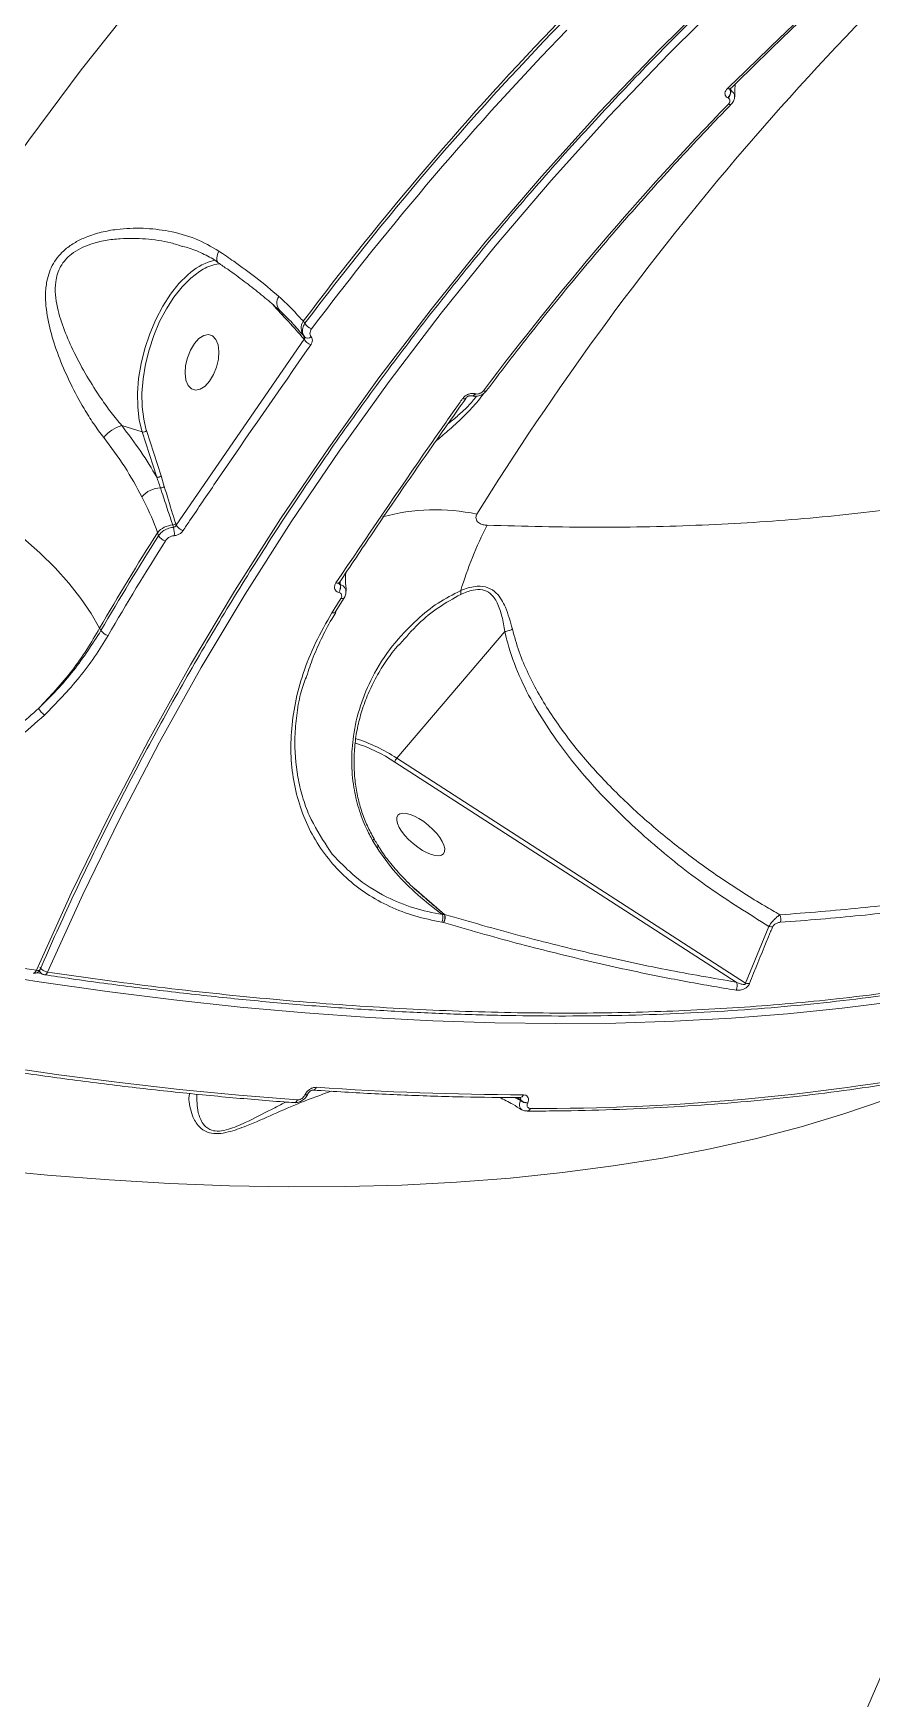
# Model space of a CAD drawing. Header units: millimetres. Extents: x -5550 to 7488, y -4093 to 4627.
# Drawn here: x -2516.3 to -2385.1, y 1246.2 to 1506.7 of the extents above; entities that cross this region are included whole.
import ezdxf

# ---------------------------------------------------------------- set-up
doc = ezdxf.new("R2010")
doc.units = ezdxf.units.MM
doc.layers.add('DIKOM_ОБЪЕКТ', color=7, linetype='Continuous')

msp = doc.modelspace()

# ---------------------------------------------------------------- linework, layer by layer
at = {"layer": 'DIKOM_ОБЪЕКТ', "color": 7, "linetype": 'Continuous', "lineweight": 15}
for p, q in [((-2407.624, 1496.613), (-2407.605, 1496.604)), ((-2407.26, 1498.063), (-2407.252, 1498.07)), ((-2407.204, 1497.809), (-2407.24, 1498.042)), ((-2407.185, 1497.8), (-2407.204, 1497.809)), ((-2407.169, 1498.049), (-2407.185, 1497.8)), ((-2407.096, 1495.641), (-2407.088, 1495.649)), ((-2478.829, 1464.308), (-2478.227, 1463.612)), ((-2478.227, 1463.612), (-2477.319, 1462.621)), ((-2473.788, 1461.367), (-2474.055, 1461.674)), ((-2473.918, 1458.871), (-2493.931, 1429.77)), ((-2473.968, 1458.928), (-2473.918, 1458.871)), ((-2448.639, 1449.617), (-2448.628, 1449.632)), ((-2447.133, 1450.328), (-2447.155, 1450.335)), ((-2502.457, 1445.352), (-2499.255, 1444.359)), ((-2499.255, 1444.359), (-2496.97, 1437.279)), ((-2498.579, 1444.567), (-2498.661, 1444.832)), ((-2496.294, 1437.487), (-2498.579, 1444.567)), ((-2495.794, 1435.836), (-2496.294, 1437.487)), ((-2496.866, 1428.595), (-2496.713, 1428.128)), ((-2494.483, 1429.798), (-2494.366, 1429.436)), ((-2493.931, 1429.77), (-2494.014, 1430.027)), ((-2468.444, 1420.786), (-2468.432, 1420.802)), ((-2468.283, 1420.5), (-2468.376, 1420.839)), ((-2468.262, 1420.494), (-2468.283, 1420.5)), ((-2468.271, 1420.995), (-2468.262, 1420.494)), ((-2469.042, 1416.161), (-2467.655, 1418.389)), ((-2468.506, 1419.253), (-2468.484, 1419.247)), ((-2469.036, 1416.171), (-2469.042, 1416.161)), ((-2505.701, 1413.291), (-2505.918, 1413.656)), ((-2459.431, 1393.313), (-2442.514, 1413.118)), ((-2459.097, 1410.996), (-2458.946, 1411.159)), ((-2459.738, 1392.717), (-2406.324, 1358.28)), ((-2404.847, 1358.122), (-2459.431, 1393.313)), ((-2463.199, 1380.439), (-2462.514, 1379.299)), ((-2451.955, 1368.865), (-2456.729, 1372.995)), ((-2451.983, 1368.883), (-2452.892, 1369.65)), ((-2451.983, 1368.883), (-2452.282, 1368.84)), ((-2451.955, 1368.865), (-2451.983, 1368.883)), ((-2452.391, 1367.668), (-2452.126, 1367.604)), ((-2452.126, 1367.604), (-2452.091, 1367.594)), ((-2401.214, 1367.004), (-2404.847, 1358.122)), ((-2515.344, 1360.075), (-2515.241, 1359.903)), ((-2514.53, 1359.426), (-2514.543, 1359.428)), ((-2455.152, 1084.701), (-2338.701, 1353.593)), ((-2473.772, 1340.679), (-2473.792, 1340.634)), ((-2473.314, 1340.798), (-2473.294, 1340.843)), ((-2440.062, 1339.74), (-2440.997, 1340.225)), ((-2440.595, 1340.22), (-2440.033, 1339.806)), ((-2440.033, 1339.806), (-2440.062, 1339.74)), ((-2438.957, 1339.345), (-2438.929, 1339.411))]:
    msp.add_line(p, q, dxfattribs=at)
at = {"layer": 'DIKOM_ОБЪЕКТ', "color": 7, "linetype": 'Continuous', "lineweight": 15, "flags": 128}
for points in [[(-2422.239, 1590.167), (-2432.901, 1581.184), (-2443.315, 1571.958), (-2453.473, 1562.492), (-2463.372, 1552.794), (-2473.004, 1542.868), (-2482.366, 1532.719), (-2491.451, 1522.353), (-2500.255, 1511.775), (-2508.773, 1500.993), (-2517, 1490.011), (-2524.933, 1478.835), (-2532.565, 1467.472), (-2539.894, 1455.928), (-2546.915, 1444.209)], [(-2333.59, 1573.452), (-2345.068, 1565.747), (-2356.309, 1557.758), (-2367.303, 1549.491), (-2378.044, 1540.952), (-2388.525, 1532.146), (-2398.739, 1523.079), (-2408.679, 1513.756), (-2418.339, 1504.184), (-2427.713, 1494.369), (-2436.793, 1484.317), (-2445.576, 1474.036), (-2454.053, 1463.532), (-2462.221, 1452.811), (-2470.074, 1441.881), (-2477.606, 1430.749), (-2484.812, 1419.422), (-2491.689, 1407.907), (-2498.231, 1396.213), (-2504.434, 1384.347), (-2510.294, 1372.316), (-2515.807, 1360.129)], [(-2514.054, 1359.865), (-2508.557, 1372.015), (-2502.714, 1384.01), (-2496.53, 1395.84), (-2490.008, 1407.499), (-2483.152, 1418.979), (-2475.967, 1430.272), (-2468.457, 1441.37), (-2460.628, 1452.268), (-2452.485, 1462.956), (-2444.033, 1473.429), (-2435.277, 1483.679), (-2426.224, 1493.7), (-2416.878, 1503.486), (-2407.247, 1513.029), (-2397.337, 1522.324), (-2387.154, 1531.364), (-2376.704, 1540.144), (-2365.995, 1548.657), (-2355.034, 1556.899), (-2343.828, 1564.864), (-2332.384, 1572.546)], [(-2407.681, 1498.101), (-2407.552, 1498.048), (-2407.438, 1498.023), (-2407.342, 1498.025), (-2407.269, 1498.056), (-2407.26, 1498.063)], [(-2487.253, 1472.647), (-2487.41, 1472.26), (-2487.517, 1471.895), (-2487.57, 1471.563), (-2487.566, 1471.276), (-2487.507, 1471.044), (-2487.393, 1470.874), (-2487.353, 1470.839)], [(-2498.661, 1444.832), (-2499.019, 1446.341), (-2499.259, 1448.309), (-2499.294, 1450.429), (-2499.123, 1452.655), (-2498.751, 1454.937), (-2498.184, 1457.225), (-2497.436, 1459.47), (-2496.523, 1461.623), (-2495.465, 1463.635), (-2494.285, 1465.464), (-2493.009, 1467.068), (-2491.664, 1468.414), (-2490.281, 1469.471), (-2489.709, 1469.816)], [(-2491.658, 1469.344), (-2492.124, 1468.951), (-2493.51, 1467.563), (-2494.826, 1465.909), (-2496.043, 1464.023), (-2497.134, 1461.948), (-2498.076, 1459.728), (-2498.847, 1457.413), (-2499.432, 1455.053), (-2499.816, 1452.699), (-2499.992, 1450.405), (-2499.956, 1448.218), (-2499.708, 1446.188), (-2499.255, 1444.359)], [(-2488.709, 1452.299), (-2489.423, 1451.512), (-2490.176, 1451.027), (-2490.906, 1450.883), (-2491.554, 1451.091), (-2492.068, 1451.636), (-2492.407, 1452.472), (-2492.542, 1453.533), (-2492.463, 1454.731), (-2492.176, 1455.97), (-2491.705, 1457.15), (-2491.087, 1458.175), (-2490.373, 1458.963), (-2489.62, 1459.448), (-2488.89, 1459.592), (-2488.242, 1459.383), (-2487.728, 1458.839), (-2487.389, 1458.003), (-2487.254, 1456.943), (-2487.333, 1455.744), (-2487.62, 1454.505), (-2488.092, 1453.325), (-2488.709, 1452.299)], [(-2449.139, 1449.567), (-2448.992, 1449.535), (-2448.862, 1449.527), (-2448.753, 1449.545), (-2448.67, 1449.587), (-2448.639, 1449.617)], [(-2445.854, 1450.795), (-2445.728, 1450.762), (-2445.613, 1450.749), (-2445.515, 1450.755), (-2445.435, 1450.78), (-2445.376, 1450.825), (-2445.368, 1450.835)], [(-2546.915, 1444.209), (-2543.556, 1443.019), (-2540.159, 1441.636), (-2536.756, 1440.073), (-2533.377, 1438.344), (-2530.052, 1436.465), (-2526.814, 1434.454), (-2523.69, 1432.328), (-2520.709, 1430.106), (-2517.899, 1427.81), (-2515.285, 1425.46), (-2512.891, 1423.077), (-2510.739, 1420.684), (-2508.848, 1418.302), (-2507.236, 1415.952), (-2505.918, 1413.656)], [(-2468.939, 1420.743), (-2468.792, 1420.71), (-2468.664, 1420.702), (-2468.557, 1420.717), (-2468.476, 1420.755), (-2468.444, 1420.786)], [(-2468.171, 1418.308), (-2468.039, 1418.283), (-2467.92, 1418.276), (-2467.818, 1418.287), (-2467.736, 1418.317), (-2467.675, 1418.363), (-2467.656, 1418.388)], [(-2469.042, 1416.161), (-2469.062, 1416.134), (-2469.123, 1416.087), (-2469.206, 1416.057), (-2469.308, 1416.046), (-2469.427, 1416.052), (-2469.559, 1416.077)], [(-2462.514, 1379.299), (-2462.376, 1379.44), (-2462.315, 1379.539), (-2462.318, 1379.578)], [(-2516.29, 1359.691), (-2516.249, 1359.688), (-2516.155, 1359.707), (-2516.061, 1359.764), (-2515.969, 1359.855), (-2515.883, 1359.979), (-2515.807, 1360.129)], [(-2515.807, 1360.129), (-2515.643, 1360.113), (-2515.497, 1360.12), (-2515.375, 1360.147), (-2515.283, 1360.195), (-2515.224, 1360.262), (-2515.217, 1360.275)], [(-2526.069, 1360.002), (-2515.353, 1358.303), (-2504.753, 1356.798), (-2494.278, 1355.489), (-2483.936, 1354.377), (-2473.737, 1353.462), (-2463.689, 1352.745), (-2453.8, 1352.228), (-2444.079, 1351.91), (-2434.534, 1351.791), (-2425.174, 1351.872), (-2416.005, 1352.153), (-2407.036, 1352.634), (-2398.274, 1353.313), (-2389.726, 1354.191), (-2381.401, 1355.267)], [(-2515.001, 1359.629), (-2515.324, 1359.677), (-2515.774, 1359.745)], [(-2514.054, 1359.865), (-2514.13, 1359.715), (-2514.215, 1359.591), (-2514.308, 1359.499), (-2514.403, 1359.443), (-2514.497, 1359.423), (-2514.53, 1359.426)], [(-2474.98, 1339.864), (-2484.134, 1340.602), (-2493.407, 1341.503), (-2502.795, 1342.564), (-2512.29, 1343.786), (-2521.885, 1345.168), (-2531.575, 1346.708), (-2541.353, 1348.406), (-2551.211, 1350.261)], [(-2523.894, 1329.042), (-2514.085, 1328.085), (-2504.423, 1327.328), (-2494.919, 1326.77), (-2485.581, 1326.412), (-2476.418, 1326.255), (-2467.438, 1326.299), (-2458.65, 1326.543), (-2450.061, 1326.988), (-2441.68, 1327.632), (-2433.515, 1328.476), (-2425.573, 1329.519), (-2417.862, 1330.759), (-2410.388, 1332.196), (-2403.159, 1333.828), (-2396.182, 1335.653), (-2389.462, 1337.671), (-2383.006, 1339.878), (-2376.821, 1342.274), (-2370.912, 1344.855), (-2365.477, 1347.519)]]:
    msp.add_lwpolyline(points, dxfattribs=at)
at = {"layer": 'DIKOM_ОБЪЕКТ', "color": 7, "linetype": 'Continuous', "lineweight": 15}
for centre, radius, start, end in [((-2055.975, 1189.043), 459.994, 131.0632, 148.19152), ((-2075.307, 1161.784), 498.933, 135.93916, 143.05393), ((-2075.348, 1161.534), 498.653, 135.95489, 143.03796), ((-2075.187, 1161.297), 497.556, 135.95506, 143.03791), ((-2067.907, 1166.757), 472.781, 135.91884, 143.07412), ((-2408.629, 1497.638), 1.435, 314.42569, 6.83653), ((-2408.61, 1497.629), 1.436, 314.44527, 6.83069), ((-2407.299, 1496.001), 0.413, 235.68235, 299.35763), ((-2485.872, 1462.512), 8.953, 103.20546, 130.25868), ((-2486.233, 1463.832), 6.92, 98.42492, 120.15394), ((-2476.378, 1464.535), 1.802, 145.31054, 221.21426), ((-2477.743, 1462.839), 0.477, 332.80493, 6.30082), ((-2472.338, 1460.572), 2.04, 147.31529, 215.93445), ((-2474.318, 1459.135), 0.406, 329.36693, 36.2467), ((-2473.34, 1459.833), 0.807, 232.32916, 310.26985), ((-2472.051, 1462.329), 1.986, 208.98734, 249.36912), ((-2472.257, 1459.812), 1.909, 209.53044, 251.6413), ((-2447.679, 1450.603), 0.589, 263.04825, 332.9336), ((-2447.661, 1450.6), 0.594, 264.12167, 332.76867), ((-2500.722, 1439.751), 5.864, 107.20239, 140.71122), ((-2499.085, 1445.01), 0.672, 255.37906, 318.82639), ((-2496.214, 1431.58), 4.048, 92.65751, 139.60678), ((-2496.8, 1437.929), 0.672, 255.36772, 318.85052), ((-2496.302, 1436.312), 0.697, 261.71993, 316.7931), ((-2453.389, 1400.668), 31.508, 78.08746, 105.16752), ((-2084.999, 1168.832), 486.941, 147.76049, 149.81587), ((-2084.887, 1168.485), 486.842, 147.76998, 149.81158), ((-2494.27, 1426.414), 3.391, 93.59418, 139.96153), ((-2495.084, 1429.153), 1.925, 212.18461, 253.69908), ((-2494.524, 1430.478), 0.682, 273.49842, 318.51975), ((-2497.44, 1428.453), 3.227, 354.27294, 17.72436), ((-2492.233, 1430.818), 1.996, 211.67817, 251.82142), ((-2387.301, 1400.447), 64.992, 153.1901, 162.92274), ((-2084.914, 1168.362), 485.525, 147.76955, 149.81213), ((-2469.824, 1420.132), 1.584, 326.32446, 13.42392), ((-2469.802, 1420.126), 1.584, 326.32692, 13.43398), ((-2075.312, 1172.318), 463.518, 147.94708, 148.27192), ((-2451.379, 1419.213), 1.977, 352.05423, 9.32605), ((-2504.118, 1414.342), 1.9, 213.57432, 255.54521), ((-2512.544, 1402.769), 3.357, 209.8403, 233.58282), ((-2473.206, 1372.556), 24.246, 56.25477, 72.64375), ((-2473.406, 1372.348), 25.196, 56.31398, 72.62956), ((-2458.499, 1392.458), 1.265, 137.44395, 168.17766), ((-2453.686, 1368.38), 1.478, 331.18347, 18.1103), ((-2453.164, 1368.368), 1.289, 323.67332, 23.57244), ((-2453.161, 1368.352), 1.311, 324.6905, 23.06674), ((-2400.694, 1368.183), 1.371, 336.78411, 27.43265), ((-2400.717, 1368.404), 1.486, 250.43896, 273.883), ((-2516.132, 1360.679), 1, 261.35162, 336.47401), ((-2514.718, 1360.213), 0.608, 190.6382, 210.64789), ((-2513.814, 1361.688), 1.839, 218.30976, 262.51275), ((-2514.383, 1360.415), 1, 210.78835, 233.08161), ((-2514.383, 1360.415), 1, 233.08161, 261.5044), ((-2407.381, 1357.659), 1.226, 328.60763, 30.44912), ((-2404.38, 1359.544), 1.497, 251.81901, 275.31754), ((-2436.556, 1685.886), 347.355, 269.67725, 280.60468), ((-2472.558, 1341.97), 0.577, 274.84468, 346.05565), ((-2437.857, 1833.5), 492.853, 266.02787, 269.79569), ((-2475.545, 1340.008), 0.583, 275.37076, 345.65074), ((-2473.677, 1341.08), 0.461, 255.60351, 321.80711), ((-2473.657, 1341.12), 0.455, 255.34182, 322.98522), ((-2440.216, 1340.84), 0.631, 277.19447, 342.43468), ((-2438.857, 1341.367), 2.024, 233.46388, 267.14699), ((-2438.829, 1341.43), 2.022, 233.447, 267.16388), ((-2439.1, 1338.71), 0.612, 276.36629, 343.55716)]:
    msp.add_arc(centre, radius, start, end, dxfattribs=at)
msp.add_ellipse((-2455.675, 1381.381), major_axis=(3.564, -3.012), ratio=0.4016192, dxfattribs=at)
for points, knots in [([(-2515.807, 1360.129), (-2519.831, 1360.764), (-2530.669, 1362.472), (-2548.653, 1365.839), (-2569.775, 1370.388), (-2591.363, 1375.673), (-2613.352, 1381.692), (-2635.676, 1388.446), (-2657.844, 1395.787), (-2679.783, 1403.673), (-2701.428, 1412.056), (-2723.13, 1421.073), (-2744.815, 1430.718), (-2766.407, 1440.972), (-2787.429, 1451.611), (-2807.823, 1462.589), (-2827.545, 1473.853), (-2846.916, 1485.587), (-2865.853, 1497.769), (-2884.277, 1510.369), (-2901.783, 1523.107), (-2918.333, 1535.938), (-2933.909, 1548.813), (-2948.765, 1561.941), (-2962.818, 1575.288), (-2975.998, 1588.811), (-2988.014, 1602.213), (-2998.853, 1615.45), (-3008.528, 1628.485), (-3017.195, 1641.528), (-3024.779, 1654.534), (-3031.229, 1667.457), (-3036.181, 1679.479), (-3039.825, 1690.607), (-3042.373, 1700.874), (-3043.965, 1710.902), (-3044.676, 1718.883), (-3044.516, 1723.409), (-3044.467, 1724.778)], [0, 0, 0, 0, 0.0169097, 0.0455561, 0.0742245, 0.1028708, 0.1323494, 0.1618517, 0.1913302, 0.2199766, 0.248645, 0.2772913, 0.3067697, 0.3362723, 0.3657507, 0.394397, 0.4230654, 0.4517117, 0.48119, 0.5106926, 0.540171, 0.5688174, 0.5974857, 0.6261321, 0.6556106, 0.6851129, 0.7145914, 0.7432377, 0.771906, 0.8005525, 0.8300308, 0.8595332, 0.8890116, 0.913944, 0.9389054, 0.963867, 0.9890651, 1, 1, 1, 1]), ([(-2515.215, 1360.28), (-2514.355, 1362.232), (-2511.86, 1367.899), (-2507.509, 1377.185), (-2502.068, 1388.089), (-2496.34, 1398.852), (-2490.332, 1409.471), (-2484.047, 1419.941), (-2477.488, 1430.254), (-2470.659, 1440.407), (-2463.564, 1450.392), (-2456.205, 1460.206), (-2448.588, 1469.841), (-2440.717, 1479.294), (-2432.595, 1488.559), (-2424.228, 1497.63), (-2415.619, 1506.504), (-2406.774, 1515.175), (-2397.697, 1523.638), (-2388.393, 1531.889), (-2378.868, 1539.924), (-2369.126, 1547.737), (-2359.173, 1555.326), (-2349.012, 1562.682), (-2340.334, 1568.663), (-2335.019, 1572.159), (-2333.212, 1573.347)], [0, 0, 0, 0, 0.0228178, 0.0662208, 0.109624, 0.1530275, 0.1964308, 0.239834, 0.2832371, 0.3266402, 0.370043, 0.4134451, 0.4568475, 0.5002496, 0.5436516, 0.5870528, 0.630454, 0.6738552, 0.7172558, 0.7606562, 0.8040562, 0.8474559, 0.8908553, 0.9342544, 0.9776533, 1, 1, 1, 1]), ([(-2382.009, 1522.512), (-2382.454, 1522.099), (-2384.679, 1520.035), (-2393.275, 1512.013), (-2401.36, 1504.206), (-2407.681, 1498.101)], [0, 0, 0, 0, 0.051712, 0.2585533, 1, 1, 1, 1]), ([(-2407.241, 1498.04), (-2404.968, 1500.264), (-2398.681, 1506.413), (-2390.12, 1514.552), (-2383.807, 1520.385), (-2381.565, 1522.457)], [0, 0, 0, 0, 0.2674866, 0.7397728, 1, 1, 1, 1]), ([(-2406.52, 1496.797), (-2406.528, 1497.374), (-2406.538, 1498.07), (-2406.468, 1498.699), (-2406.456, 1498.806)], [0, 0, 0, 0, 0.8293825, 1, 1, 1, 1]), ([(-2445.366, 1450.837), (-2444.085, 1452.528), (-2440.368, 1457.434), (-2434.018, 1465.42), (-2426.234, 1474.731), (-2418.195, 1483.85), (-2411.768, 1490.789), (-2408.018, 1494.683), (-2407.087, 1495.65)], [0, 0, 0, 0, 0.1082659, 0.3142012, 0.5201385, 0.7260746, 0.9320092, 1, 1, 1, 1]), ([(-2407.681, 1498.101), (-2407.783, 1497.984), (-2407.988, 1497.75), (-2408.105, 1497.364), (-2408.057, 1497.012), (-2407.876, 1496.756), (-2407.694, 1496.653), (-2407.624, 1496.613)], [0, 0, 0, 0, 0.2182702, 0.436761, 0.6530153, 0.865753, 1, 1, 1, 1]), ([(-2407.605, 1496.604), (-2407.593, 1496.598), (-2407.505, 1496.554), (-2407.372, 1496.442), (-2407.295, 1496.262), (-2407.294, 1496.061), (-2407.361, 1495.86), (-2407.478, 1495.722), (-2407.531, 1495.66)], [0, 0, 0, 0, 0.0339724, 0.2522668, 0.4705405, 0.5979237, 0.8193269, 1, 1, 1, 1]), ([(-2407.354, 1497.944), (-2407.355, 1497.94), (-2407.356, 1497.923), (-2407.342, 1497.973), (-2407.282, 1498.038), (-2407.252, 1498.07)], [0, 0, 0, 0, 0.1434311, 0.573297, 1, 1, 1, 1]), ([(-2407.204, 1497.809), (-2407.226, 1497.821), (-2407.285, 1497.852), (-2407.334, 1497.908), (-2407.34, 1497.956), (-2407.341, 1497.959)], [0, 0, 0, 0, 0.3702942, 0.9588099, 1, 1, 1, 1]), ([(-2406.579, 1496.798), (-2406.577, 1496.859), (-2406.569, 1497.077), (-2406.722, 1497.425), (-2406.984, 1497.679), (-2407.161, 1497.786), (-2407.185, 1497.8)], [0, 0, 0, 0, 0.1562124, 0.5495572, 0.9395203, 1, 1, 1, 1]), ([(-2407.091, 1495.652), (-2407.08, 1495.662), (-2406.893, 1495.821), (-2406.691, 1496.21), (-2406.537, 1496.632), (-2406.573, 1496.832), (-2406.575, 1496.84)], [0, 0, 0, 0, 0.0341541, 0.5376729, 0.9807821, 1, 1, 1, 1]), ([(-2275.977, 1482.916), (-2277.838, 1480.402), (-2281.708, 1475.173), (-2288.936, 1468.075), (-2297.194, 1461.455), (-2306.307, 1455.532), (-2316.48, 1450.118), (-2327.727, 1445.259), (-2340.027, 1440.987), (-2353.027, 1437.418), (-2366.643, 1434.534), (-2380.782, 1432.305), (-2395.746, 1430.675), (-2411.531, 1429.689), (-2428.054, 1429.306), (-2439.557, 1429.609), (-2445.307, 1429.761)], [0, 0, 0, 0, 0.0698442, 0.1452926, 0.2161547, 0.2870724, 0.3579358, 0.4308634, 0.5038508, 0.5767797, 0.6463603, 0.7159913, 0.7855727, 0.8570304, 0.928542, 1, 1, 1, 1]), ([(-2487.253, 1472.647), (-2488.448, 1473.334), (-2490.884, 1474.733), (-2494.959, 1475.834), (-2499.117, 1476.317), (-2502.681, 1476.177), (-2505.678, 1475.638), (-2507.864, 1474.952), (-2509.747, 1474.048), (-2511.602, 1472.772), (-2513.308, 1470.778), (-2514.207, 1468.234), (-2514.43, 1465.78), (-2514.251, 1463.008), (-2513.529, 1459.658), (-2512.204, 1455.763), (-2510.471, 1451.829), (-2508.643, 1448.441), (-2506.88, 1445.627), (-2505.803, 1444.189), (-2505.261, 1443.464)], [0, 0, 0, 0, 0.0741124, 0.1510358, 0.2206, 0.2917254, 0.3343336, 0.377546, 0.4100572, 0.4432599, 0.496252, 0.5490832, 0.5885346, 0.6289781, 0.6961137, 0.7650057, 0.8354342, 0.9076277, 0.9534374, 1, 1, 1, 1]), ([(-2502.457, 1445.352), (-2503.008, 1446.021), (-2504.118, 1447.371), (-2505.961, 1449.956), (-2507.952, 1453.095), (-2509.891, 1456.674), (-2511.488, 1460.262), (-2512.461, 1463.29), (-2512.872, 1465.84), (-2512.866, 1468.033), (-2512.186, 1470.329), (-2510.643, 1472.061), (-2508.921, 1473.117), (-2507.14, 1473.84), (-2505.036, 1474.35), (-2502.157, 1474.69), (-2498.698, 1474.618), (-2495.39, 1474.191), (-2493.519, 1473.564), (-2492.9, 1473.356)], [0, 0, 0, 0, 0.0532195, 0.1072668, 0.1893437, 0.2733292, 0.350427, 0.4291426, 0.4726442, 0.5171507, 0.5731953, 0.6289546, 0.6640057, 0.7001392, 0.7480138, 0.7967042, 0.877204, 0.9593526, 1, 1, 1, 1]), ([(-2492.88, 1473.407), (-2492.557, 1473.32), (-2491.388, 1473.006), (-2489.568, 1472.167), (-2488.037, 1471.384), (-2487.379, 1470.863), (-2487.344, 1470.836)], [0, 0, 0, 0, 0.1602128, 0.5793733, 0.9778715, 1, 1, 1, 1]), ([(-2477.86, 1465.56), (-2479.03, 1466.543), (-2481.173, 1468.34), (-2484.436, 1470.735), (-2486.468, 1472.115), (-2487.253, 1472.647)], [0, 0, 0, 0, 0.4251191, 0.778086, 1, 1, 1, 1]), ([(-2487.364, 1470.826), (-2486.864, 1470.484), (-2485.444, 1469.513), (-2483.276, 1467.913), (-2480.887, 1466.049), (-2479.042, 1464.521), (-2478.083, 1463.643), (-2477.769, 1463.356)], [0, 0, 0, 0, 0.1345129, 0.3822749, 0.6307125, 0.8788683, 1, 1, 1, 1]), ([(-2474.055, 1461.674), (-2474.175, 1461.805), (-2474.782, 1462.473), (-2475.962, 1463.783), (-2477.225, 1464.966), (-2477.86, 1465.56)], [0, 0, 0, 0, 0.1088786, 0.5528056, 1, 1, 1, 1]), ([(-2477.744, 1463.34), (-2477.304, 1462.936), (-2476.231, 1461.949), (-2475.335, 1460.918), (-2474.807, 1460.31)], [0, 0, 0, 0, 0.410041, 1, 1, 1, 1]), ([(-2477.319, 1462.621), (-2476.989, 1462.273), (-2475.854, 1461.076), (-2474.75, 1459.819), (-2473.968, 1458.928)], [0, 0, 0, 0, 0.2911839, 1, 1, 1, 1]), ([(-2473.99, 1459.375), (-2474.12, 1459.525), (-2474.559, 1460.031), (-2475.014, 1460.535), (-2475.334, 1460.89)], [0, 0, 0, 0, 0.2964395, 1, 1, 1, 1]), ([(-2473.788, 1461.367), (-2473.838, 1461.286), (-2474.025, 1460.985), (-2474.199, 1460.43), (-2474.179, 1459.742), (-2473.948, 1459.377), (-2473.833, 1459.194)], [0, 0, 0, 0, 0.1092355, 0.4079353, 0.7031004, 1, 1, 1, 1]), ([(-2473.833, 1459.194), (-2473.859, 1459.224), (-2473.911, 1459.284), (-2473.963, 1459.344), (-2473.99, 1459.375)], [0, 0, 0, 0, 0.4877565, 1, 1, 1, 1]), ([(-2473.833, 1459.194), (-2473.815, 1459.163), (-2473.777, 1459.098), (-2473.804, 1458.992), (-2473.861, 1458.917), (-2473.909, 1458.879), (-2473.918, 1458.871)], [0, 0, 0, 0, 0.2865281, 0.5897136, 0.913658, 1, 1, 1, 1]), ([(-2472.819, 1459.217), (-2472.886, 1459.325), (-2473.021, 1459.539), (-2473.019, 1459.937), (-2472.903, 1460.254), (-2472.783, 1460.425), (-2472.751, 1460.471)], [0, 0, 0, 0, 0.2954393, 0.5903734, 0.8901247, 1, 1, 1, 1]), ([(-2472.859, 1458), (-2472.837, 1458.033), (-2472.73, 1458.192), (-2472.618, 1458.496), (-2472.617, 1458.895), (-2472.751, 1459.11), (-2472.819, 1459.217)], [0, 0, 0, 0, 0.0810596, 0.3908416, 0.6951201, 1, 1, 1, 1]), ([(-2492.855, 1428.922), (-2492.517, 1429.424), (-2490.824, 1431.937), (-2484.2, 1441.719), (-2477.843, 1450.845), (-2472.859, 1458)], [0, 0, 0, 0, 0.0512243, 0.2561276, 1, 1, 1, 1]), ([(-2449.139, 1449.567), (-2449.483, 1449.077), (-2451.206, 1446.629), (-2457.854, 1437.125), (-2464.075, 1427.931), (-2468.939, 1420.743)], [0, 0, 0, 0, 0.051712, 0.2585539, 1, 1, 1, 1]), ([(-2468.421, 1420.772), (-2466.676, 1423.383), (-2461.849, 1430.607), (-2455.245, 1440.218), (-2450.355, 1447.142), (-2448.617, 1449.603)], [0, 0, 0, 0, 0.2673505, 0.7396112, 1, 1, 1, 1]), ([(-2453.378, 1442.84), (-2453.129, 1443.05), (-2452.243, 1443.799), (-2450.823, 1445.035), (-2449.156, 1446.568), (-2447.506, 1448.27), (-2446.287, 1449.626), (-2445.853, 1450.387), (-2445.84, 1450.41)], [0, 0, 0, 0, 0.0945294, 0.3366136, 0.522811, 0.7130059, 0.9912816, 1, 1, 1, 1]), ([(-2446.968, 1449.945), (-2447.378, 1449.425), (-2448.161, 1448.435), (-2449.63, 1447.096), (-2450.707, 1446.172), (-2451.312, 1445.703), (-2451.425, 1445.615)], [0, 0, 0, 0, 0.327523, 0.6242599, 0.9296621, 1, 1, 1, 1]), ([(-2447.155, 1450.335), (-2447.242, 1450.354), (-2447.469, 1450.405), (-2447.895, 1450.374), (-2448.381, 1450.212), (-2448.83, 1449.935), (-2449.036, 1449.69), (-2449.139, 1449.567)], [0, 0, 0, 0, 0.1342486, 0.3469908, 0.5632453, 0.7817599, 1, 1, 1, 1]), ([(-2448.625, 1449.632), (-2448.62, 1449.641), (-2448.596, 1449.679), (-2448.5, 1449.777), (-2448.343, 1449.89), (-2448.162, 1449.974), (-2447.988, 1450.021), (-2447.843, 1450.034), (-2447.761, 1450.021), (-2447.753, 1450.018), (-2447.751, 1450.017)], [0, 0, 0, 0, 0.0442767, 0.2035522, 0.3644221, 0.5199604, 0.6585585, 0.8032516, 0.9544979, 1, 1, 1, 1]), ([(-2447.745, 1450.016), (-2447.74, 1450.015), (-2447.733, 1450.013), (-2447.725, 1450.01), (-2447.723, 1450.01)], [0, 0, 0, 0, 0.7008873, 1, 1, 1, 1]), ([(-2447.719, 1450.023), (-2447.685, 1450.008), (-2447.453, 1449.911), (-2446.936, 1449.919), (-2446.24, 1450.102), (-2445.675, 1450.442), (-2445.464, 1450.75), (-2445.393, 1450.853)], [0, 0, 0, 0, 0.043506, 0.2952484, 0.5700613, 0.8563316, 1, 1, 1, 1]), ([(-2445.854, 1450.795), (-2445.855, 1450.794), (-2445.915, 1450.714), (-2446.066, 1450.563), (-2446.313, 1450.414), (-2446.585, 1450.317), (-2446.862, 1450.274), (-2447.046, 1450.311), (-2447.133, 1450.328)], [0, 0, 0, 0, 0.0043749, 0.2198549, 0.4356371, 0.5682786, 0.7938383, 1, 1, 1, 1]), ([(-2505.261, 1443.464), (-2504.119, 1441.939), (-2501.81, 1438.855), (-2500.141, 1435.765), (-2499.297, 1434.203)], [0, 0, 0, 0, 0.4942427, 1, 1, 1, 1]), ([(-2496.97, 1437.279), (-2497.763, 1438.618), (-2499.363, 1441.316), (-2501.42, 1444), (-2502.457, 1445.352)], [0, 0, 0, 0, 0.4960523, 1, 1, 1, 1]), ([(-2496.97, 1437.279), (-2496.884, 1437.041), (-2496.689, 1436.494), (-2496.505, 1435.937), (-2496.402, 1435.623)], [0, 0, 0, 0, 0.4352954, 1, 1, 1, 1]), ([(-2496.402, 1435.623), (-2496.322, 1435.381), (-2495.925, 1434.171), (-2495.273, 1432.227), (-2494.725, 1430.543), (-2494.483, 1429.798)], [0, 0, 0, 0, 0.1222855, 0.6114474, 1, 1, 1, 1]), ([(-2494.014, 1430.027), (-2494.176, 1430.533), (-2494.789, 1432.446), (-2495.368, 1434.399), (-2495.794, 1435.836)], [0, 0, 0, 0, 0.2647032, 1, 1, 1, 1]), ([(-2499.297, 1434.203), (-2498.475, 1432.541), (-2497.543, 1430.656), (-2496.937, 1428.812), (-2496.866, 1428.595)], [0, 0, 0, 0, 0.8821489, 1, 1, 1, 1]), ([(-2445.307, 1429.761), (-2445.512, 1429.779), (-2445.94, 1429.818), (-2446.432, 1430.019), (-2446.777, 1430.294), (-2446.984, 1430.607), (-2447.053, 1430.935), (-2447.015, 1431.246), (-2446.927, 1431.417), (-2446.885, 1431.498)], [0, 0, 0, 0, 0.194403, 0.4036958, 0.5538959, 0.6910122, 0.8350589, 0.9219034, 1, 1, 1, 1]), ([(-2494.366, 1429.436), (-2494.467, 1429.424), (-2494.84, 1429.381), (-2495.487, 1429.169), (-2496.221, 1428.728), (-2496.549, 1428.328), (-2496.713, 1428.128)], [0, 0, 0, 0, 0.1105965, 0.4063069, 0.7034945, 1, 1, 1, 1]), ([(-2495.624, 1427.306), (-2495.528, 1427.432), (-2495.336, 1427.684), (-2494.899, 1427.963), (-2494.513, 1428.096), (-2494.289, 1428.124), (-2494.229, 1428.131)], [0, 0, 0, 0, 0.2969249, 0.5941094, 0.8895354, 1, 1, 1, 1]), ([(-2493.931, 1429.77), (-2493.961, 1429.718), (-2494.02, 1429.616), (-2494.159, 1429.502), (-2494.281, 1429.449), (-2494.351, 1429.438), (-2494.366, 1429.436)], [0, 0, 0, 0, 0.3130548, 0.6195357, 0.9169727, 1, 1, 1, 1]), ([(-2494.229, 1428.131), (-2494.183, 1428.136), (-2493.974, 1428.16), (-2493.6, 1428.28), (-2493.156, 1428.549), (-2492.955, 1428.798), (-2492.855, 1428.922)], [0, 0, 0, 0, 0.0856151, 0.3893544, 0.6948286, 1, 1, 1, 1]), ([(-2468.939, 1420.743), (-2469.013, 1420.608), (-2469.161, 1420.339), (-2469.182, 1419.931), (-2469.046, 1419.584), (-2468.797, 1419.356), (-2468.587, 1419.282), (-2468.506, 1419.253)], [0, 0, 0, 0, 0.2182465, 0.4367251, 0.6530265, 0.8657439, 1, 1, 1, 1]), ([(-2468.283, 1420.5), (-2468.31, 1420.508), (-2468.378, 1420.529), (-2468.459, 1420.603), (-2468.483, 1420.684), (-2468.493, 1420.719)], [0, 0, 0, 0, 0.2631339, 0.6816441, 1, 1, 1, 1]), ([(-2468.492, 1420.687), (-2468.492, 1420.683), (-2468.491, 1420.673), (-2468.485, 1420.719), (-2468.444, 1420.779), (-2468.429, 1420.801)], [0, 0, 0, 0, 0.2435592, 0.7187284, 1, 1, 1, 1]), ([(-2467.39, 1419.434), (-2467.387, 1419.455), (-2467.371, 1419.574), (-2467.47, 1419.839), (-2467.697, 1420.195), (-2468.031, 1420.406), (-2468.234, 1420.483), (-2468.262, 1420.494)], [0, 0, 0, 0, 0.0450342, 0.2498823, 0.5995768, 0.9462647, 1, 1, 1, 1]), ([(-2467.322, 1419.432), (-2467.375, 1419.985), (-2467.47, 1420.975), (-2467.427, 1421.883), (-2467.407, 1422.284)], [0, 0, 0, 0, 0.5585068, 1, 1, 1, 1]), ([(-2441.334, 1413.502), (-2441.657, 1414.686), (-2442.108, 1416.34), (-2443.029, 1418.143), (-2443.871, 1419.263), (-2445.105, 1420.111), (-2446.962, 1420.332), (-2448.468, 1419.924), (-2449.326, 1419.574), (-2449.427, 1419.533)], [0, 0, 0, 0, 0.2865134, 0.4002701, 0.5163001, 0.6574604, 0.7993883, 0.976349, 1, 1, 1, 1]), ([(-2468.484, 1419.247), (-2468.47, 1419.243), (-2468.37, 1419.214), (-2468.206, 1419.122), (-2468.083, 1418.953), (-2468.032, 1418.751), (-2468.049, 1418.538), (-2468.133, 1418.379), (-2468.171, 1418.308)], [0, 0, 0, 0, 0.034052, 0.2522731, 0.4704931, 0.5979759, 0.8193118, 1, 1, 1, 1]), ([(-2467.661, 1418.39), (-2467.651, 1418.403), (-2467.503, 1418.592), (-2467.371, 1418.966), (-2467.394, 1419.32), (-2467.403, 1419.458)], [0, 0, 0, 0, 0.0430524, 0.6292592, 1, 1, 1, 1]), ([(-2449.427, 1419.533), (-2450.632, 1418.92), (-2453.043, 1417.694), (-2456.687, 1414.729), (-2460.26, 1410.934), (-2463.222, 1406.338), (-2465.222, 1401.582), (-2466.276, 1397.114), (-2466.568, 1392.794), (-2466.262, 1388.978), (-2465.444, 1385.46), (-2464.412, 1382.667), (-2463.539, 1381.063), (-2463.199, 1380.439)], [0, 0, 0, 0, 0.0899526, 0.1801543, 0.3068416, 0.4334843, 0.5393767, 0.6451739, 0.7305685, 0.815883, 0.8857283, 0.9555177, 1, 1, 1, 1]), ([(-2458.946, 1411.159), (-2457.999, 1412.243), (-2456.162, 1414.344), (-2452.929, 1417.003), (-2450.589, 1418.294), (-2449.42, 1418.939)], [0, 0, 0, 0, 0.3482409, 0.6745946, 1, 1, 1, 1]), ([(-2449.42, 1418.939), (-2448.776, 1419.208), (-2447.616, 1419.693), (-2445.961, 1419.753), (-2444.585, 1419.082), (-2443.6, 1417.588), (-2442.929, 1415.517), (-2442.624, 1413.94), (-2442.507, 1413.123), (-2442.507, 1413.122)], [0, 0, 0, 0, 0.159558, 0.287538, 0.4150402, 0.5934582, 0.7962103, 0.9997225, 1, 1, 1, 1]), ([(-2469.559, 1416.077), (-2470.459, 1414.511), (-2472.259, 1411.379), (-2474.134, 1406.629), (-2475.388, 1401.951), (-2476.008, 1397.4), (-2476.031, 1392.954), (-2475.432, 1388.684), (-2474.25, 1384.647), (-2472.505, 1380.905), (-2470.207, 1377.527), (-2467.415, 1374.554), (-2464.19, 1372.042), (-2460.574, 1370.051), (-2456.66, 1368.529), (-2453.813, 1367.955), (-2452.391, 1367.668)], [0, 0, 0, 0, 0.0751085, 0.1502146, 0.2212822, 0.2925771, 0.363645, 0.4347704, 0.5061234, 0.5772479, 0.6483396, 0.7196583, 0.7907505, 0.860428, 0.9303186, 1, 1, 1, 1]), ([(-2473.652, 1405.735), (-2473.333, 1406.729), (-2472.668, 1408.797), (-2471.29, 1411.918), (-2470.045, 1414.396), (-2469.172, 1415.774), (-2468.95, 1416.124)], [0, 0, 0, 0, 0.2838257, 0.5906912, 0.8961331, 1, 1, 1, 1]), ([(-2515.456, 1401.098), (-2513.64, 1403.043), (-2510.891, 1405.988), (-2507.87, 1410.281), (-2506.569, 1412.531), (-2505.918, 1413.656)], [0, 0, 0, 0, 0.492784, 0.7463866, 1, 1, 1, 1]), ([(-2505.701, 1413.291), (-2507.054, 1411.18), (-2509.103, 1407.982), (-2512.548, 1403.97), (-2514.487, 1402.055), (-2515.456, 1401.098)], [0, 0, 0, 0, 0.492812, 0.7464094, 1, 1, 1, 1]), ([(-2514.537, 1400.067), (-2512.652, 1401.993), (-2509.797, 1404.91), (-2506.643, 1409.162), (-2505.276, 1411.389), (-2504.593, 1412.502)], [0, 0, 0, 0, 0.4927622, 0.7463825, 1, 1, 1, 1]), ([(-2442.507, 1413.122), (-2442.508, 1413.122), (-2442.511, 1413.121), (-2442.513, 1413.119), (-2442.514, 1413.118), (-2442.514, 1413.118)], [0, 0, 0, 0, 0.3474269, 0.8104232, 1, 1, 1, 1]), ([(-2442.514, 1413.118), (-2442.371, 1412.514), (-2441.816, 1410.187), (-2440.358, 1406.222), (-2437.896, 1401.359), (-2434.813, 1396.534), (-2431.174, 1391.771), (-2426.029, 1386.008), (-2419.239, 1379.628), (-2410.627, 1372.875), (-2404.35, 1368.96), (-2401.214, 1367.004)], [0, 0, 0, 0, 0.0310732, 0.1198406, 0.2089558, 0.2979309, 0.396825, 0.4957446, 0.6636326, 0.8319736, 1, 1, 1, 1]), ([(-2441.334, 1413.502), (-2441.363, 1413.488), (-2441.533, 1413.4), (-2441.916, 1413.243), (-2442.298, 1413.165), (-2442.507, 1413.122)], [0, 0, 0, 0, 0.0843388, 0.4972563, 1, 1, 1, 1]), ([(-2399.477, 1368.814), (-2400.27, 1369.271), (-2403.284, 1371.007), (-2408.361, 1374.235), (-2414.532, 1378.666), (-2420.366, 1383.432), (-2425.848, 1388.574), (-2430.896, 1394.111), (-2435.374, 1400.086), (-2438.433, 1405.439), (-2440.356, 1409.956), (-2441.008, 1412.321), (-2441.334, 1413.502)], [0, 0, 0, 0, 0.0419964, 0.1595238, 0.2774948, 0.3953164, 0.5131204, 0.6338749, 0.7545643, 0.8758684, 0.9379477, 1, 1, 1, 1]), ([(-2462.984, 1380.727), (-2463.345, 1381.387), (-2464.074, 1382.718), (-2464.907, 1384.877), (-2465.542, 1387.16), (-2465.959, 1389.571), (-2466.144, 1392.108), (-2466.077, 1394.736), (-2465.743, 1397.413), (-2465.121, 1400.096), (-2464.205, 1402.773), (-2462.996, 1405.425), (-2461.465, 1408.008), (-2460.164, 1409.886), (-2459.305, 1410.846), (-2459.134, 1411.037)], [0, 0, 0, 0, 0.0671892, 0.135566, 0.2046179, 0.2776323, 0.3541047, 0.4341609, 0.5173868, 0.6029536, 0.6909195, 0.7832153, 0.8782978, 0.9757658, 1, 1, 1, 1]), ([(-2470.245, 1379.405), (-2471.284, 1381.014), (-2472.874, 1383.475), (-2474.215, 1387.276), (-2475.181, 1391.301), (-2475.5, 1395.587), (-2475.113, 1400), (-2474.64, 1403.109), (-2473.94, 1405.088), (-2473.643, 1405.929)], [0, 0, 0, 0, 0.2201543, 0.3369063, 0.4536572, 0.680353, 0.7970839, 0.9138161, 1, 1, 1, 1]), ([(-2566.876, 1384.469), (-2564.959, 1384.098), (-2561.274, 1383.385), (-2555.599, 1383.128), (-2550.022, 1383.411), (-2544.43, 1384.273), (-2538.9, 1385.704), (-2533.497, 1387.662), (-2528.287, 1390.11), (-2523.353, 1393.03), (-2518.704, 1396.33), (-2515.924, 1398.823), (-2514.537, 1400.067)], [0, 0, 0, 0, 0.1070831, 0.2059737, 0.3051829, 0.4040757, 0.5033364, 0.6029168, 0.7021776, 0.8013475, 0.9008325, 1, 1, 1, 1]), ([(-2515.456, 1401.098), (-2517.491, 1399.307), (-2520.574, 1396.594), (-2525.241, 1393.496), (-2530.104, 1390.69), (-2535.27, 1388.385), (-2540.609, 1386.649), (-2546.023, 1385.315), (-2551.517, 1384.59), (-2556.951, 1384.512), (-2561.624, 1384.791), (-2564.818, 1385.41), (-2566.692, 1385.773)], [0, 0, 0, 0, 0.146876, 0.2225118, 0.2981489, 0.4449887, 0.5206263, 0.5962626, 0.7424198, 0.8177203, 0.8930197, 1, 1, 1, 1]), ([(-2514.541, 1359.444), (-2513.135, 1359.23), (-2508.334, 1358.499), (-2500.248, 1357.434), (-2490.305, 1356.246), (-2480.519, 1355.248), (-2470.901, 1354.429), (-2461.453, 1353.791), (-2452.171, 1353.332), (-2443.051, 1353.053), (-2434.09, 1352.953), (-2425.285, 1353.032), (-2416.634, 1353.289), (-2408.135, 1353.727), (-2399.786, 1354.344), (-2391.593, 1355.141), (-2383.583, 1356.114), (-2375.79, 1357.263), (-2368.234, 1358.583), (-2360.921, 1360.073), (-2353.847, 1361.734), (-2347.008, 1363.565), (-2340.401, 1365.568), (-2334.026, 1367.742), (-2327.881, 1370.089), (-2321.964, 1372.608), (-2316.274, 1375.302), (-2310.813, 1378.169), (-2305.594, 1381.203), (-2300.64, 1384.393), (-2295.966, 1387.726), (-2291.594, 1391.205), (-2288.021, 1394.314), (-2286.018, 1396.323), (-2285.273, 1397.07)], [0, 0, 0, 0, 0.0134807, 0.0460166, 0.0785629, 0.110963, 0.1432142, 0.1753533, 0.2074168, 0.2394417, 0.2714645, 0.3035139, 0.3356222, 0.3678255, 0.4001604, 0.4326629, 0.4652363, 0.4977101, 0.530023, 0.5622119, 0.5943135, 0.6263633, 0.6583973, 0.6904488, 0.722544, 0.754718, 0.7870056, 0.8194425, 0.8519998, 0.8845077, 0.9168217, 0.9489852, 0.981033, 1, 1, 1, 1]), ([(-2285.258, 1397.396), (-2286.604, 1396.014), (-2290.524, 1391.993), (-2298.308, 1386.028), (-2308.388, 1379.543), (-2319.519, 1373.819), (-2331.547, 1368.806), (-2344.687, 1364.432), (-2358.936, 1360.738), (-2374.271, 1357.754), (-2389.674, 1355.641), (-2404.95, 1354.276), (-2419.932, 1353.54), (-2435.51, 1353.354), (-2451.649, 1353.728), (-2468.174, 1354.655), (-2485, 1356.127), (-2500.275, 1357.883), (-2510.066, 1359.291), (-2514.054, 1359.865)], [0, 0, 0, 0, 0.0350697, 0.1020937, 0.1690632, 0.2341426, 0.299272, 0.3643511, 0.4313208, 0.498345, 0.5653147, 0.6219543, 0.6786601, 0.7353657, 0.7926089, 0.8498521, 0.9056539, 0.9615819, 1, 1, 1, 1]), ([(-2452.282, 1368.84), (-2453.801, 1369.151), (-2456.863, 1369.777), (-2461.535, 1371.719), (-2465.356, 1374.148), (-2468.214, 1376.925), (-2469.686, 1378.422), (-2470.217, 1379.355), (-2470.245, 1379.405)], [0, 0, 0, 0, 0.2058281, 0.4146644, 0.6989628, 0.8453683, 0.9917742, 1, 1, 1, 1]), ([(-2463.199, 1380.439), (-2463.184, 1380.453), (-2463.087, 1380.542), (-2462.981, 1380.659), (-2463.014, 1380.692), (-2463.027, 1380.705)], [0, 0, 0, 0, 0.1049809, 0.6527303, 1, 1, 1, 1]), ([(-2462.308, 1379.582), (-2462.473, 1379.837), (-2462.714, 1380.21), (-2462.923, 1380.599), (-2462.989, 1380.722)], [0, 0, 0, 0, 0.6841828, 1, 1, 1, 1]), ([(-2462.514, 1379.299), (-2461.57, 1377.959), (-2459.682, 1375.276), (-2456.179, 1371.857), (-2453.586, 1369.849), (-2452.282, 1368.84)], [0, 0, 0, 0, 0.3317436, 0.6638415, 1, 1, 1, 1]), ([(-2455.526, 1371.927), (-2455.8, 1372.155), (-2456.923, 1373.089), (-2458.638, 1374.805), (-2460.517, 1376.987), (-2461.711, 1378.557), (-2462.208, 1379.43), (-2462.299, 1379.588)], [0, 0, 0, 0, 0.1046096, 0.4273269, 0.7110785, 0.947542, 1, 1, 1, 1]), ([(-2352.117, 1375.534), (-2355.774, 1374.743), (-2363.088, 1373.163), (-2374.723, 1371.305), (-2386.794, 1369.794), (-2395.25, 1369.141), (-2399.477, 1368.814)], [0, 0, 0, 0, 0.2491207, 0.4982423, 0.7491212, 1, 1, 1, 1]), ([(-2399.434, 1367.642), (-2395.23, 1367.967), (-2386.822, 1368.618), (-2374.757, 1370.124), (-2363.074, 1371.987), (-2355.698, 1373.582), (-2352.01, 1374.38)], [0, 0, 0, 0, 0.2491214, 0.4982435, 0.7491216, 1, 1, 1, 1]), ([(-2452.892, 1369.65), (-2453.254, 1369.954), (-2454.533, 1371.027), (-2455.778, 1372.14), (-2456.669, 1372.937)], [0, 0, 0, 0, 0.2835919, 1, 1, 1, 1]), ([(-2406.324, 1358.28), (-2409.958, 1358.903), (-2417.225, 1360.15), (-2428.517, 1362.603), (-2440.063, 1365.446), (-2447.991, 1367.726), (-2451.955, 1368.865)], [0, 0, 0, 0, 0.2492696, 0.498536, 0.7492676, 1, 1, 1, 1]), ([(-2399.477, 1368.814), (-2399.632, 1368.713), (-2399.943, 1368.509), (-2400.469, 1368.005), (-2400.92, 1367.468), (-2401.125, 1367.145), (-2401.214, 1367.004)], [0, 0, 0, 0, 0.2829516, 0.5675024, 0.8111941, 1, 1, 1, 1]), ([(-2452.091, 1367.594), (-2451.614, 1367.453), (-2449.225, 1366.75), (-2443.052, 1364.996), (-2433.693, 1362.546), (-2423.549, 1360.22), (-2414.427, 1358.379), (-2409.032, 1357.473), (-2406.335, 1357.02)], [0, 0, 0, 0, 0.0299888, 0.1499477, 0.3900561, 0.6301653, 0.8150819, 1, 1, 1, 1]), ([(-2404.241, 1358.053), (-2404.027, 1358.597), (-2402.958, 1361.316), (-2401.744, 1364.271), (-2400.721, 1366.674), (-2400.616, 1366.922)], [0, 0, 0, 0, 0.1831615, 0.9158857, 1, 1, 1, 1]), ([(-2400.616, 1366.922), (-2400.589, 1366.975), (-2400.533, 1367.087), (-2400.382, 1367.257), (-2400.177, 1367.414), (-2399.841, 1367.584), (-2399.599, 1367.618), (-2399.434, 1367.642)], [0, 0, 0, 0, 0.1212452, 0.2523261, 0.4115912, 0.599377, 1, 1, 1, 1]), ([(-2406.335, 1357.02), (-2406.059, 1357.004), (-2405.666, 1356.981), (-2405.073, 1357.193), (-2404.708, 1357.42), (-2404.436, 1357.697), (-2404.303, 1357.905), (-2404.254, 1358.023), (-2404.241, 1358.053)], [0, 0, 0, 0, 0.4029548, 0.5733001, 0.7451058, 0.8533452, 0.9617133, 1, 1, 1, 1]), ([(-2404.847, 1358.122), (-2404.845, 1358.108), (-2404.843, 1358.08), (-2404.85, 1358.037), (-2404.867, 1358.004), (-2404.893, 1357.975), (-2404.931, 1357.948), (-2405.056, 1357.906), (-2405.275, 1357.917), (-2405.596, 1357.987), (-2405.954, 1358.111), (-2406.202, 1358.224), (-2406.324, 1358.28)], [0, 0, 0, 0, 0.0254463, 0.051746, 0.0782759, 0.0865094, 0.115043, 0.1529325, 0.3029977, 0.4907585, 0.7490682, 1, 1, 1, 1]), ([(-2551.659, 1349.816), (-2549.846, 1349.466), (-2544.589, 1348.452), (-2535.951, 1346.904), (-2525.781, 1345.229), (-2515.712, 1343.729), (-2505.75, 1342.403), (-2495.903, 1341.252), (-2486.35, 1340.295), (-2479.574, 1339.727), (-2476.029, 1339.467), (-2475.49, 1339.428)], [0, 0, 0, 0, 0.0688409, 0.1996565, 0.3304769, 0.4613023, 0.5921305, 0.722965, 0.853803, 0.9777648, 1, 1, 1, 1]), ([(-2471.998, 1341.831), (-2472.143, 1341.827), (-2472.433, 1341.818), (-2472.897, 1341.631), (-2473.313, 1341.336), (-2473.612, 1340.999), (-2473.727, 1340.77), (-2473.772, 1340.679)], [0, 0, 0, 0, 0.2150521, 0.4299917, 0.6447315, 0.8592653, 1, 1, 1, 1]), ([(-2439.035, 1338.101), (-2437.477, 1338.11), (-2432.956, 1338.133), (-2425.602, 1338.308), (-2417.034, 1338.686), (-2408.65, 1339.245), (-2400.452, 1339.982), (-2392.448, 1340.896), (-2384.647, 1341.99), (-2378.225, 1343.055), (-2374.437, 1343.781), (-2373.12, 1344.033)], [0, 0, 0, 0, 0.0652739, 0.1893416, 0.3134162, 0.4374963, 0.5615843, 0.685677, 0.809776, 0.9338801, 1, 1, 1, 1]), ([(-2491.831, 1340.871), (-2491.879, 1340.659), (-2492.015, 1340.054), (-2491.827, 1338.811), (-2491.397, 1337.262), (-2490.595, 1335.798), (-2489.501, 1334.967), (-2488.454, 1334.625), (-2487.39, 1334.523), (-2485.394, 1334.869), (-2482.445, 1335.946), (-2478.681, 1337.624), (-2474.251, 1339.573), (-2471.268, 1340.644), (-2469.68, 1341.215)], [0, 0, 0, 0, 0.0492122, 0.1398933, 0.2305302, 0.3362118, 0.4061607, 0.4207989, 0.4685698, 0.5160322, 0.5985783, 0.7242689, 0.8532057, 1, 1, 1, 1]), ([(-2476.758, 1339.521), (-2477.537, 1339.126), (-2479.619, 1338.066), (-2482.604, 1336.52), (-2485.366, 1335.318), (-2487.205, 1334.919), (-2488.034, 1335.006), (-2488.482, 1335.148), (-2489.076, 1335.382), (-2489.973, 1336.285), (-2490.707, 1338.296), (-2490.694, 1339.82), (-2490.686, 1340.757)], [0, 0, 0, 0, 0.1054959, 0.2822315, 0.3923851, 0.4532971, 0.5130206, 0.5138233, 0.5326031, 0.6247464, 0.7692702, 1, 1, 1, 1]), ([(-2475.486, 1339.446), (-2475.42, 1339.437), (-2475.144, 1339.398), (-2474.619, 1339.533), (-2473.985, 1339.886), (-2473.517, 1340.347), (-2473.385, 1340.696), (-2473.344, 1340.807)], [0, 0, 0, 0, 0.0765972, 0.3163691, 0.5826414, 0.8680096, 1, 1, 1, 1]), ([(-2473.792, 1340.634), (-2473.823, 1340.572), (-2473.9, 1340.419), (-2474.101, 1340.192), (-2474.38, 1339.996), (-2474.689, 1339.871), (-2474.883, 1339.866), (-2474.98, 1339.864)], [0, 0, 0, 0, 0.1422697, 0.3571215, 0.5715236, 0.7857223, 1, 1, 1, 1]), ([(-2473.291, 1340.845), (-2473.277, 1340.876), (-2473.245, 1340.946), (-2473.139, 1341.08), (-2472.996, 1341.21), (-2472.83, 1341.314), (-2472.669, 1341.378), (-2472.55, 1341.397), (-2472.525, 1341.395), (-2472.515, 1341.394)], [0, 0, 0, 0, 0.1286322, 0.2794534, 0.4257935, 0.5816504, 0.7369549, 0.8920046, 1, 1, 1, 1]), ([(-2472.509, 1341.395), (-2470.85, 1341.286), (-2466.038, 1340.97), (-2458.184, 1340.586), (-2449.037, 1340.287), (-2443.088, 1340.239), (-2440.137, 1340.215)], [0, 0, 0, 0, 0.1498897, 0.4347614, 0.7196502, 1, 1, 1, 1]), ([(-2443.343, 1340.254), (-2442.64, 1339.912), (-2441.468, 1339.342), (-2440.343, 1338.602), (-2439.893, 1338.306)], [0, 0, 0, 0, 0.5998682, 1, 1, 1, 1]), ([(-2440.062, 1339.74), (-2440.096, 1339.642), (-2440.195, 1339.358), (-2440.231, 1338.922), (-2440.13, 1338.526), (-2439.943, 1338.404), (-2439.862, 1338.351)], [0, 0, 0, 0, 0.1583448, 0.4560342, 0.766746, 1, 1, 1, 1]), ([(-2440.198, 1340.209), (-2440.167, 1340.211), (-2440.12, 1340.214), (-2440.129, 1340.216), (-2440.132, 1340.216)], [0, 0, 0, 0, 0.685386, 1, 1, 1, 1]), ([(-2440.162, 1340.212), (-2440.148, 1340.201), (-2440.084, 1340.155), (-2440.026, 1340.051), (-2440.006, 1339.943), (-2440.012, 1339.867), (-2440.025, 1339.83), (-2440.033, 1339.806)], [0, 0, 0, 0, 0.110061, 0.4971546, 0.7544025, 0.8349461, 1, 1, 1, 1]), ([(-2438.929, 1339.411), (-2438.901, 1339.482), (-2438.82, 1339.694), (-2438.798, 1340.039), (-2438.927, 1340.375), (-2439.206, 1340.605), (-2439.478, 1340.635), (-2439.615, 1340.65)], [0, 0, 0, 0, 0.1082946, 0.3204206, 0.5430687, 0.7715565, 1, 1, 1, 1]), ([(-2438.513, 1338.537), (-2438.602, 1338.546), (-2438.78, 1338.565), (-2438.961, 1338.714), (-2439.044, 1338.933), (-2439.029, 1339.158), (-2438.976, 1339.297), (-2438.957, 1339.345)], [0, 0, 0, 0, 0.2288004, 0.4577997, 0.6784702, 0.8883512, 1, 1, 1, 1]), ([(-2439.879, 1338.348), (-2439.861, 1338.332), (-2439.712, 1338.198), (-2439.405, 1338.11), (-2439.131, 1338.123), (-2439.033, 1338.128)], [0, 0, 0, 0, 0.0795258, 0.6692666, 1, 1, 1, 1])]:
    msp.add_open_spline(points, degree=3, knots=knots, dxfattribs=at)

doc.saveas('drawing.dxf')
